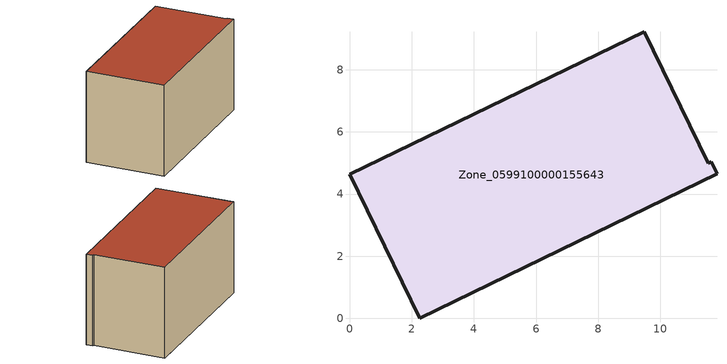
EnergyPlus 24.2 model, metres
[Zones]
Zone_0599100000155643
 floor ground (C_G): 2.26,0 0,4.64 9.48,9.22 11.54,5 11.63,5.04 11.82,4.65 z0
 wall outside (C_F): 2.26,0 11.82,4.65 11.63,5.04 11.54,5 9.48,9.22 0,4.64 2.26,0 z0:6.06
 roof outside (C_R): 0,4.64 2.26,0 11.82,4.65 11.63,5.04 11.54,5 9.48,9.22 z6.06
[BUILDING]
Pand.0599100000155643: North Axis=0; Terrain=City; Loads Convergence Tolerance Value=0.04; Temperature Convergence Tolerance Value=0.4; Solar Distribution=FullExterior; Maximum Number of Warmup Days=25; Minimum Number of Warmup Days=1
[Site:Location]
Rotterdam.The.Hague.AP_ZH_NLD Design_Conditions: Latitude=51.96; Longitude=4.45; Time Zone=1; Elevation=-4.5
[SITE:GROUNDTEMPERATURE:BUILDINGSURFACE]
18, 18, 18, 18, 18, 18, 18, 18, 18, 18, 18, 18
[MATERIAL] Thermal Absorptance=0.9; Solar Absorptance=0.7; Visible Absorptance=0.7
Name | Roughness | Thickness | Conductivity | Density | Specific Heat
G.TC.1946-1964 | MediumSmooth | 0.15 | 1 | 540 | 1210
F.TC.1946-1964 | Rough | 0.3 | 0.857143 | 1920 | 840
R.TC.1946-1964 | MediumRough | 0.2 | 0.235294 | 1500 | 1000
[CONSTRUCTION]
C_G: G.TC.1946-1964
C_F: F.TC.1946-1964
C_R: R.TC.1946-1964
[ZONE]
Zone_0599100000155643: Type=1; Multiplier=1; Ceiling Height=Autocalculate; Volume=Autocalculate; Floor Area=autocalculate; Part of Total Floor Area=Yes
[ZONEINFILTRATION:DESIGNFLOWRATE]
Infil_Zone_0599100000155643: Zone or ZoneList or Space or SpaceList=Zone_0599100000155643; Schedule=AlwaysOn; Design Flow Rate Calculation Method=Flow/Area; Flow Rate per Floor Area=0.003; Constant Term Coefficient=1; Temperature Term Coefficient=0; Velocity Term Coefficient=0; Velocity Squared Term Coefficient=0
[HVACTEMPLATE:ZONE:IDEALLOADSAIRSYSTEM]
Zone_0599100000155643: Maximum Heating Supply Air Temperature=50; Minimum Cooling Supply Air Temperature=13; Maximum Heating Supply Air Humidity Ratio=0.0156; Minimum Cooling Supply Air Humidity Ratio=0.0077; Heating Limit=NoLimit; Cooling Limit=NoLimit; Dehumidification Control Type=ConstantSensibleHeatRatio; Cooling Sensible Heat Ratio=0.7; Dehumidification Setpoint=60; Humidification Control Type=None; Humidification Setpoint=30; Outdoor Air Method=None; Outdoor Air Flow Rate per Person=0.00944; Outdoor Air Flow Rate per Zone Floor Area=0; Outdoor Air Flow Rate per Zone=0; Demand Controlled Ventilation Type=None; Outdoor Air Economizer Type=NoEconomizer; Heat Recovery Type=None; Sensible Heat Recovery Effectiveness=0.7; Latent Heat Recovery Effectiveness=0.65
[ZONECONTROL:THERMOSTAT]
ThermostatControl_Zone_0599100000155643: Zone or ZoneList=Zone_0599100000155643; Control Type Schedule=DualSetpointControlType; Control 1=Thermostat_Zone_0599100000155643; Temperature Difference Between Cutout And Setpoint=0
[THERMOSTATSETPOINT:DUALSETPOINT]
Thermostat_Zone_0599100000155643: Heating Setpoint Temperature Schedule=HeatingSetpoint_Zone_0599100000155643; Cooling Setpoint Temperature Schedule=CoolingSetpoint_Zone_0599100000155643
[SCHEDULE:COMPACT]
HeatingSetpoint_Zone_0599100000155643: Through: 12/31, For: AllDays, Until: 24:00, 21
CoolingSetpoint_Zone_0599100000155643: Through: 12/31, For: AllDays, Until: 24:00, 24
DualSetpointControlType: Through: 12/31, For: AllDays, Until: 24:00, 4
AlwaysOn: Through: 12/31, For: AllDays, Until: 24:00, 1
